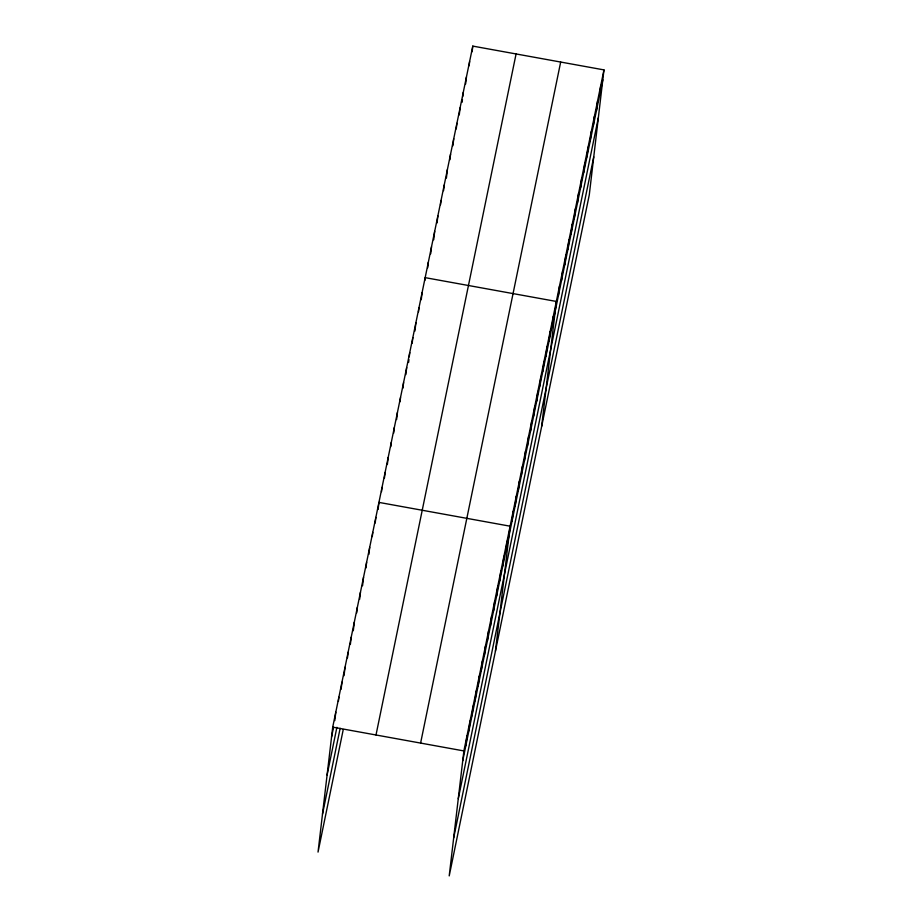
<?xml version="1.0" encoding="UTF-8"?>
<svg xmlns="http://www.w3.org/2000/svg" width="922" height="922" viewBox="0 0 922 922"><rect width="100%" height="100%" fill="white"/><g stroke="black" fill="none" stroke-linecap="round" stroke-linejoin="round"><path stroke-width="1.38" d="M603.968 69.899L463.881 750.934L449.21 875.9L589.285 194.865L603.968 69.899L472.79 46.1L332.715 727.135L318.032 852.101L343.249 729.521M334.801 720.624L335.804 712.153M338.386 701.4L338.881 697.17M341.128 689.241L341.958 682.188M344.044 675.676L345.047 667.205M347.467 657.87L348.124 652.223M350.383 644.294L351.201 637.24M353.299 630.729L354.29 622.258M356.71 612.923L357.367 607.275M359.626 599.346L360.456 592.293M362.542 585.781L363.533 577.31M365.953 567.975L366.61 562.328M368.869 554.399L369.699 547.345M372.281 536.592L372.776 532.363M375.196 523.028L375.865 517.38M378.112 509.451L378.942 502.398L510.108 526.197L495.437 651.163M381.524 491.645L382.019 487.415M384.439 478.069L385.108 472.433M387.355 464.504L388.185 457.45M390.767 446.697L391.274 442.468M393.682 433.121L394.351 427.485M396.598 419.556L397.428 412.503M400.021 401.75L400.517 397.52M402.937 388.174L403.594 382.538M405.853 374.609L406.683 367.544M408.596 362.45L408.93 359.626M409.264 356.802L409.76 352.561M412.18 343.226L412.837 337.579M414.923 331.067L415.926 322.596M418.507 311.855L419.003 307.614M421.262 299.696L422.08 292.631M424.835 280.472L425.169 277.649L556.335 301.448L541.652 426.413M427.681 267.864L428.338 262.217M430.689 253.838L431.519 246.773M433.697 239.812L434.688 231.341M437.04 222.963L437.869 215.909M440.543 204.707L441.039 200.466M443.551 190.681L444.22 185.034M446.398 178.061L447.389 169.59M449.901 159.806L450.57 154.158M452.909 145.78L453.739 138.726M456.252 128.93L456.92 123.283M459.26 114.904L460.09 107.851M462.106 102.284L462.441 99.461M462.775 96.649L463.27 92.407M465.61 84.029L466.44 76.975M469.125 65.773L469.621 61.532M472.133 51.747L472.79 46.1M465.806 745.829L466.97 735.952M468.895 730.846L470.047 720.969M471.972 715.864L473.136 705.987M475.049 700.881L476.213 691.004M478.138 685.899L479.29 676.022M481.215 670.916L482.379 661.039M484.304 655.934L485.456 646.057M487.381 640.951L488.545 631.074M490.458 625.969L491.622 616.092M493.547 610.986L494.699 601.109M496.624 596.004L497.788 586.127M499.701 581.021L500.865 571.144M502.79 566.039L503.954 556.162M505.867 551.056L507.031 541.179M512.033 521.091L513.197 511.214M515.11 506.109L516.274 496.22M518.199 491.126L519.363 481.238M521.276 476.144L522.44 466.255M524.364 461.15L525.517 451.273M527.442 446.167L528.606 436.29M530.519 431.185L531.683 421.308M533.608 416.202L534.76 406.325M536.685 401.22L537.849 391.343M539.773 386.237L540.926 376.36M542.851 371.255L544.015 361.378M545.928 356.272L547.092 346.395M549.016 341.29L550.169 331.413M552.094 326.307L553.258 316.43M558.352 295.893L559.516 286.016M561.533 280.449L562.685 270.572M564.702 265.017L565.866 255.14M567.871 249.585L569.035 239.697M571.052 234.142L572.216 224.265M574.222 218.71L575.386 208.833M577.403 203.266L578.567 193.39M580.572 187.834L581.736 177.958M583.753 172.391L584.917 162.514M586.922 156.959L588.086 147.082M590.103 141.527L591.267 131.65M593.272 126.084L594.436 116.207M596.453 110.652L597.617 100.775M599.623 95.208L600.787 85.331M331.551 737.012L333.522 727.481M327.091 774.999L336.899 727.32M322.504 814.126L340.149 728.311M376.003 734.995L516.078 53.949M420.605 743.086L560.68 62.039M462.729 760.811L602.804 79.776M458.269 798.786L598.343 117.751M453.67 837.925L593.745 156.89M332.715 727.135L463.881 750.934"/></g></svg>
